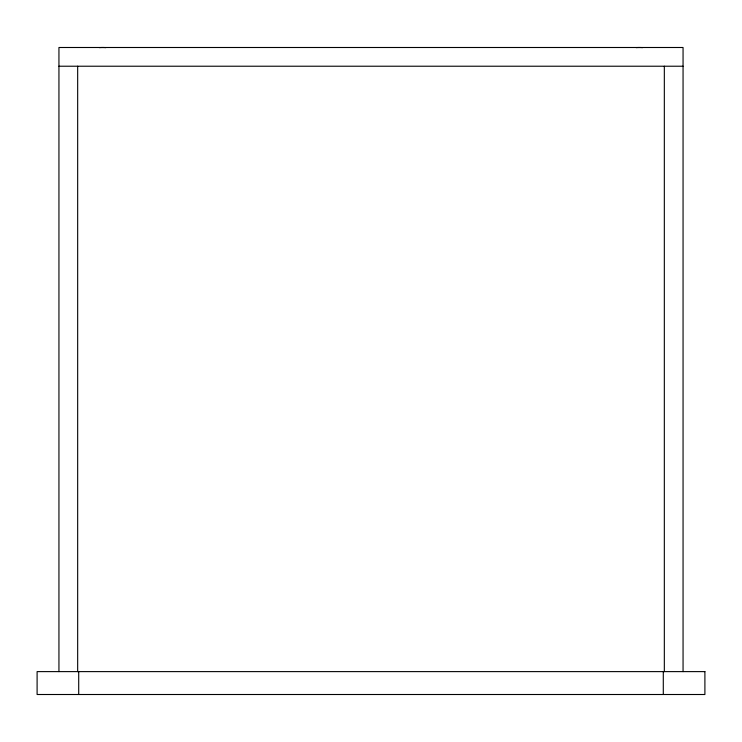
<?xml version="1.0" encoding="UTF-8"?>
<svg xmlns="http://www.w3.org/2000/svg" width="742" height="742" viewBox="0 0 742 742"><rect width="100%" height="100%" fill="white"/><g stroke="black" fill="none" stroke-linecap="round" stroke-linejoin="round"><path stroke-width="1.11" d="M58.943 66.224L683.057 66.224M683.057 671.612L683.057 47.497L58.943 47.497L58.943 671.612M664.331 66.224L664.331 671.612M663.292 671.612L663.292 694.503M78.708 671.612L78.708 694.503M77.669 66.224L77.669 671.612M99.382 47.627A41.608 41.608 0 0 1 105.883 47.627M636.117 47.627A41.608 41.608 0 0 1 642.618 47.627M704.9 671.612L37.1 671.612L37.1 694.503L704.9 694.503L704.9 671.612"/></g></svg>
